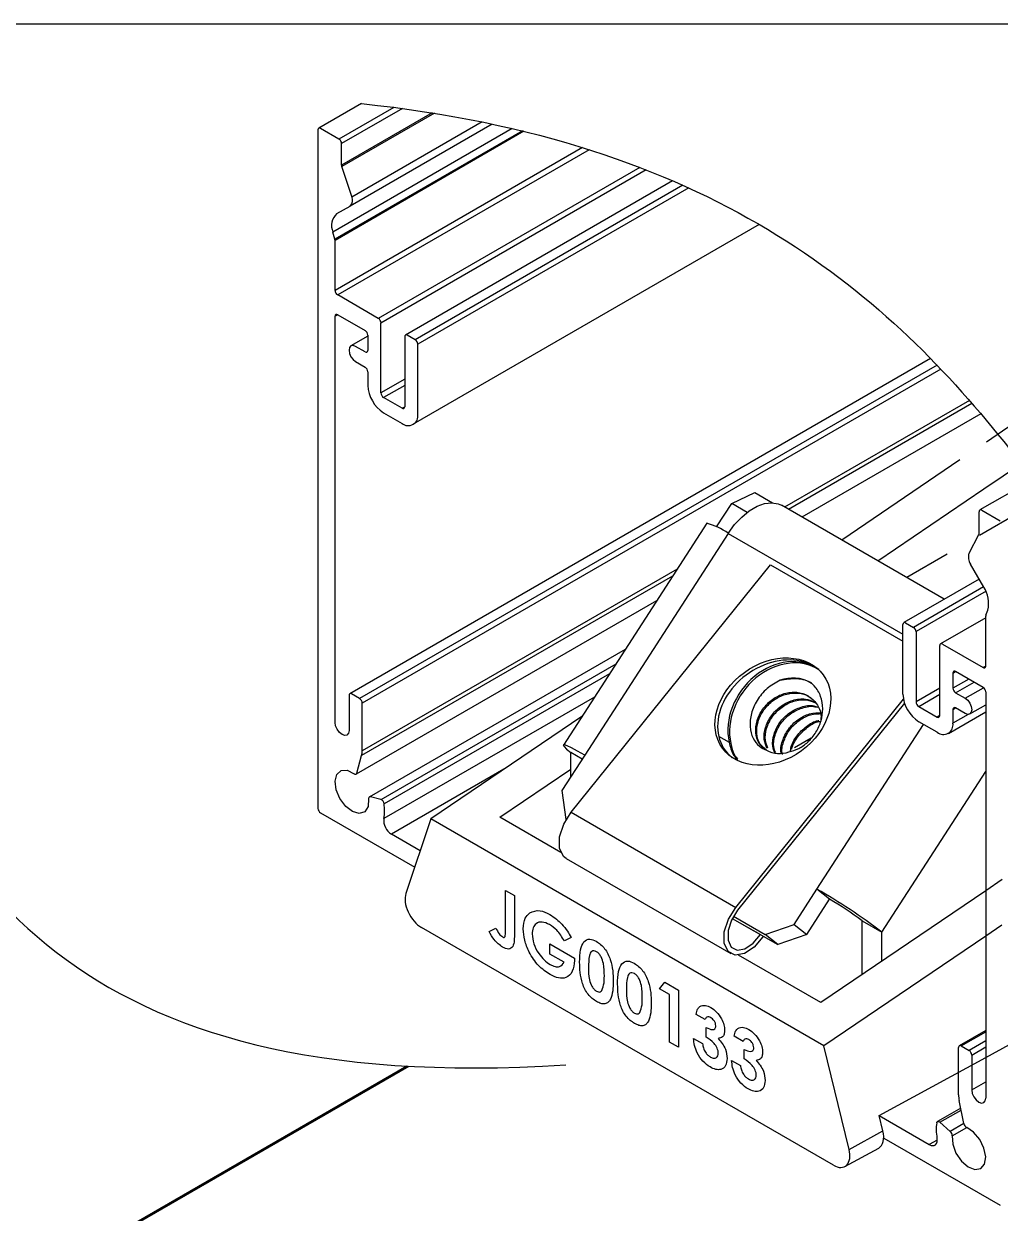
# Model space of a CAD drawing. Extents: x 0 to 10.8, y -9 to 0.
# Drawn here: x 6.424 to 9.045, y -3.192 to 0 of the extents above; entities that cross this region are included whole.
import ezdxf

# ---------------------------------------------------------------- set-up
doc = ezdxf.new("R2010")
doc.units = 0
doc.header["$LTSCALE"] = 0.5
doc.header["$MEASUREMENT"] = 0
doc.linetypes.add('HIDDEN', pattern=[0.375, 0.25, -0.125])
for name, color, linetype in [('Brackets', 181, 'CONTINUOUS'), ('Dimension', 10, 'CONTINUOUS'), ('Hardware', 242, 'CONTINUOUS'), ('Housing', 150, 'CONTINUOUS')]:
    doc.layers.add(name, color=color, linetype=linetype)
doc.layers.add('Jig', color=41, linetype='CONTINUOUS', lineweight=13)
doc.layers.add('Text-Unprinted', color=131, linetype='CONTINUOUS', plot=False)

msp = doc.modelspace()

# ---------------------------------------------------------------- linework, layer by layer
at = {"layer": 'Brackets', "linetype": 'HIDDEN', "lineweight": 25, "transparency": 16777216}
msp.add_line((8.7951, -1.485), (9.4775, -1.0911), dxfattribs=at)
at = {"layer": 'Brackets', "linetype": 'Continuous', "lineweight": 25, "transparency": 16777216}
for p, q in [((8.3247, -1.2879), (8.387, -1.2582)), ((8.387, -1.2582), (8.4342, -1.2854)), ((8.2842, -1.3505), (8.3247, -1.2879)), ((8.3658, -1.3116), (8.3247, -1.2879)), ((8.895, -1.5445), (8.4582, -1.2924)), ((8.2576, -1.3407), (7.8727, -1.936)), ((8.3153, -1.3677), (7.9303, -1.9629)), ((8.3153, -1.3677), (8.7842, -1.6383)), ((8.7951, -1.485), (8.7951, -1.4869)), ((8.5535, -2.3226), (8.8394, -1.8805)), ((7.9303, -1.9629), (7.8689, -2.0579)), ((7.9232, -1.9739), (7.8925, -1.9561)), ((7.8925, -2.0214), (7.8925, -1.9561)), ((8.7274, -2.4381), (9.0065, -2.0066)), ((7.8689, -2.0579), (7.8793, -2.1357)), ((7.8793, -2.1357), (7.8799, -2.1361)), ((7.8793, -2.1357), (7.8799, -2.1362)), ((8.4921, -2.4176), (8.5535, -2.3226)), ((8.5874, -2.3497), (8.5535, -2.3226)), ((8.526, -2.4447), (8.5874, -2.3497)), ((8.3262, -2.4013), (8.448, -2.4716)), ((8.3262, -2.4013), (8.4016, -2.4448)), ((8.3294, -2.3956), (8.414, -2.4444)), ((8.414, -2.4444), (8.4921, -2.4176)), ((8.4921, -2.4176), (8.526, -2.4447)), ((8.6746, -2.4076), (8.7274, -2.4381)), ((8.6746, -2.5523), (8.6746, -2.4076)), ((8.448, -2.4716), (8.414, -2.4444)), ((8.526, -2.4447), (8.448, -2.4716)), ((8.7274, -2.5164), (8.7274, -2.4381))]:
    msp.add_line(p, q, dxfattribs=at)
at = {"layer": 'Brackets', "linetype": 'Continuous', "lineweight": 25, "transparency": 16777216, "flags": 128}
for points in [[(8.3153, -1.3677), (8.3324, -1.3442), (8.3515, -1.3238), (8.3718, -1.3072), (8.3926, -1.2949), (8.413, -1.2876), (8.4322, -1.2854), (8.4496, -1.2884), (8.4582, -1.2924)], [(7.9303, -1.9629), (7.911, -1.952), (7.895, -1.9436), (7.883, -1.9381), (7.8754, -1.9356), (7.8726, -1.9362), (7.8746, -1.94), (7.8813, -1.9467), (7.8925, -1.9561)]]:
    msp.add_lwpolyline(points, dxfattribs=at)
at = {"layer": 'Brackets', "linetype": 'Continuous', "lineweight": 25, "transparency": 16777216}
for centre, radius, start, end in [((8.2144, -1.5084), 0.1732, 54.3728, 75.5478), ((7.7221, -3.7634), 1.6635, 52.8185, 60.013), ((8.1709, -3.0716), 0.8334, 52.8185, 60.013)]:
    msp.add_arc(centre, radius, start, end, dxfattribs=at)
at = {"layer": 'Dimension', "transparency": 16777216}
msp.add_open_spline([(3.9821, -0.5441), (5.3314, -0.4571), (5.9307, -1.6691), (6.5299, -2.8811), (7.8792, -2.7941)], degree=3, dxfattribs=at)
at = {"layer": 'Hardware', "transparency": 16777216}
for p, q in [((7.8934, -2.1164), (8.4289, -1.4525)), ((8.4289, -1.4525), (8.7842, -1.6575)), ((8.3353, -2.3716), (8.7858, -1.8131)), ((8.7885, -1.8238), (8.3406, -2.3792))]:
    msp.add_line(p, q, dxfattribs=at)
at = {"layer": 'Hardware', "linetype": 'Continuous', "lineweight": 25, "transparency": 16777216}
for p, q in [((8.2896, -1.9118), (8.3176, -1.9279)), ((8.4928, -1.9428), (8.5381, -1.9166)), ((7.8934, -2.1164), (8.3353, -2.3716)), ((7.88, -2.2407), (8.3219, -2.4958)), ((8.4091, -2.4491), (8.4084, -2.4502))]:
    msp.add_line(p, q, dxfattribs=at)
at = {"layer": 'Hardware', "linetype": 'Continuous', "lineweight": 25, "transparency": 16777216, "flags": 128}
for points in [[(7.88, -2.2407), (7.8727, -2.2349), (7.8624, -2.2128), (7.8627, -2.1821), (7.8737, -2.1481), (7.8934, -2.1164)], [(8.4084, -2.4502), (8.3851, -2.478), (8.3588, -2.4955), (8.3339, -2.4997), (8.3147, -2.49), (8.3043, -2.4679), (8.3047, -2.4373), (8.3156, -2.4032), (8.3353, -2.3716)], [(8.3406, -2.3792), (8.3242, -2.4056), (8.315, -2.434), (8.3148, -2.4595), (8.3234, -2.478), (8.3394, -2.4861), (8.3602, -2.4826), (8.3821, -2.468), (8.4016, -2.4448)]]:
    msp.add_lwpolyline(points, dxfattribs=at)
at = {"layer": 'Hardware', "linetype": 'Continuous', "lineweight": 25, "transparency": 16777216}
for centre, radius, start, end in [((8.4889, -1.855), 0.0991, 61.6507, 110.2503), ((8.4529, -1.8854), 0.0733, 241.6507, 290.2503)]:
    msp.add_arc(centre, radius, start, end, dxfattribs=at)
msp.add_ellipse((8.4352, -1.8461), major_axis=(0.1353, 0.0984), ratio=0.778509, dxfattribs=at)
for centre, major_axis, ratio, start_param, end_param in [((8.4422, -1.8517), (0.1353, 0.0984), 0.778509, 0.210523, 3.352116), ((8.4606, -1.8664), (0.0998, 0.1314), 0.814218, 0.03263, 2.534451), ((8.4651, -1.87), (0.0998, 0.1314), 0.814218, 0.054605, 2.533118)]:
    msp.add_ellipse(centre, major_axis=major_axis, ratio=ratio, start_param=start_param, end_param=end_param, dxfattribs=at)
for points, knots in [([(8.4546, -1.762), (8.4425, -1.7687), (8.4185, -1.7821), (8.3916, -1.8147), (8.376, -1.8508), (8.3718, -1.8867), (8.38, -1.9177), (8.3966, -1.9394), (8.4115, -1.9467), (8.4181, -1.95)], [0, 0, 0, 0, 0.164721, 0.327562, 0.475392, 0.622762, 0.76701, 0.896015, 1, 1, 1, 1]), ([(8.4546, -1.762), (8.4696, -1.7594), (8.4993, -1.7543), (8.5327, -1.7629), (8.5451, -1.7758), (8.5481, -1.7789)], [0, 0, 0, 0, 0.437744, 0.863872, 1, 1, 1, 1]), ([(8.4783, -1.9542), (8.4872, -1.9517), (8.505, -1.9466), (8.5306, -1.9279), (8.5522, -1.9023), (8.5661, -1.8707), (8.5706, -1.8369), (8.5649, -1.804), (8.5512, -1.7807), (8.5395, -1.7708), (8.5359, -1.7678)], [0, 0, 0, 0, 0.115119, 0.232058, 0.365374, 0.498579, 0.632057, 0.780954, 0.933044, 1, 1, 1, 1]), ([(8.4181, -1.95), (8.4108, -1.9443), (8.396, -1.9327), (8.3874, -1.9035), (8.3907, -1.8705), (8.4067, -1.8382), (8.433, -1.812), (8.4656, -1.7956), (8.5, -1.7921), (8.5311, -1.802), (8.5537, -1.8241), (8.5653, -1.8487), (8.5642, -1.8651), (8.5639, -1.8697)], [0, 0, 0, 0, 0.09539, 0.19331, 0.28732, 0.384382, 0.481444, 0.575454, 0.673374, 0.768764, 0.864155, 0.962075, 1, 1, 1, 1]), ([(8.4147, -1.9463), (8.4098, -1.9423), (8.3975, -1.9323), (8.3904, -1.9057), (8.3935, -1.8728), (8.4096, -1.8405), (8.4358, -1.8143), (8.4686, -1.7977), (8.5024, -1.7949), (8.5279, -1.8008), (8.5373, -1.8107), (8.5396, -1.813)], [0, 0, 0, 0, 0.08514, 0.212513, 0.3348, 0.461057, 0.587314, 0.709601, 0.836974, 0.961057, 1, 1, 1, 1]), ([(8.4198, -1.945), (8.4165, -1.9372), (8.4095, -1.9207), (8.4137, -1.8885), (8.4294, -1.8564), (8.4558, -1.8301), (8.4882, -1.814), (8.5211, -1.8097), (8.5391, -1.8172), (8.5471, -1.8205)], [0, 0, 0, 0, 0.130763, 0.277092, 0.428173, 0.579254, 0.725584, 0.878, 1, 1, 1, 1]), ([(8.4218, -1.9445), (8.4189, -1.9376), (8.4124, -1.9219), (8.4166, -1.8907), (8.4322, -1.8587), (8.4587, -1.8323), (8.491, -1.8162), (8.5237, -1.812), (8.5415, -1.8193), (8.5492, -1.8225)], [0, 0, 0, 0, 0.117939, 0.266995, 0.420891, 0.574787, 0.723843, 0.879099, 1, 1, 1, 1]), ([(8.4404, -1.9565), (8.4381, -1.9508), (8.4322, -1.9363), (8.4365, -1.9066), (8.4521, -1.8746), (8.4786, -1.8481), (8.5108, -1.8324), (8.5386, -1.8277), (8.5522, -1.8328), (8.5556, -1.8341)], [0, 0, 0, 0, 0.10601, 0.26973, 0.438766, 0.607801, 0.771521, 0.942051, 1, 1, 1, 1]), ([(8.4428, -1.9572), (8.4407, -1.952), (8.4351, -1.938), (8.4394, -1.9088), (8.4549, -1.8769), (8.4814, -1.8503), (8.5136, -1.835), (8.5389, -1.8298), (8.5502, -1.8337), (8.5513, -1.8341)], [0, 0, 0, 0, 0.101455, 0.273628, 0.451391, 0.629155, 0.801327, 0.980662, 1, 1, 1, 1]), ([(8.4576, -1.9571), (8.4576, -1.9571), (8.4546, -1.9479), (8.4599, -1.9245), (8.4747, -1.8928), (8.5012, -1.8666), (8.5338, -1.8495), (8.5562, -1.8491), (8.5675, -1.8489)], [0, 0, 0, 0, 0.001301, 0.197303, 0.39967, 0.602038, 0.79804, 1, 1, 1, 1]), ([(8.461, -1.9612), (8.4608, -1.9605), (8.4576, -1.9508), (8.4626, -1.9268), (8.4775, -1.895), (8.5041, -1.8689), (8.5356, -1.8522), (8.5569, -1.8517), (8.5671, -1.8515)], [0, 0, 0, 0, 0.013922, 0.21122, 0.414926, 0.618631, 0.815929, 1, 1, 1, 1]), ([(8.4827, -1.9527), (8.4829, -1.9496), (8.4838, -1.9358), (8.4982, -1.9105), (8.5238, -1.8856), (8.546, -1.8714), (8.5575, -1.8704), (8.5581, -1.8703)], [0, 0, 0, 0, 0.084879, 0.388148, 0.691417, 0.985149, 1, 1, 1, 1]), ([(8.4864, -1.9465), (8.4864, -1.9463), (8.4876, -1.9352), (8.5014, -1.9128), (8.5265, -1.8877), (8.5498, -1.8734), (8.5622, -1.8724), (8.5637, -1.8723)], [0, 0, 0, 0, 0.006426, 0.326785, 0.647144, 0.957428, 1, 1, 1, 1]), ([(8.3176, -1.9279), (8.3205, -1.9405), (8.3249, -1.9591), (8.3358, -1.9713), (8.3393, -1.9752)], [0, 0, 0, 0, 0.677856, 1, 1, 1, 1]), ([(8.3221, -1.9314), (8.3246, -1.9425), (8.3284, -1.959), (8.3377, -1.9704), (8.3407, -1.9742)], [0, 0, 0, 0, 0.668939, 1, 1, 1, 1])]:
    msp.add_open_spline(points, degree=3, knots=knots, dxfattribs=at)
at = {"layer": 'Housing', "transparency": 16777216}
for p, q in [((7.3308, -0.2142), (7.2161, -0.2804)), ((7.4179, -0.2243), (7.2705, -0.3094)), ((7.4409, -0.2273), (7.2776, -0.3216)), ((7.5208, -0.2391), (7.2776, -0.3796)), ((7.5266, -0.2401), (7.2782, -0.3834)), ((7.7357, -0.2812), (7.2544, -0.5591)), ((7.6816, -0.2691), (7.3004, -0.4892)), ((7.6546, -0.2634), (7.3052, -0.4651)), ((7.7629, -0.2877), (7.2595, -0.5782)), ((7.7669, -0.2886), (7.2599, -0.5813)), ((7.9241, -0.3322), (7.2599, -0.7156)), ((7.9424, -0.338), (7.267, -0.7279)), ((8.0782, -0.3856), (7.3761, -0.7909)), ((8.0951, -0.3922), (7.3832, -0.8031)), ((8.166, -0.4214), (7.449, -0.8354)), ((8.1933, -0.4334), (7.4751, -0.848)), ((8.2091, -0.4406), (7.4822, -0.8603)), ((8.3986, -0.5386), (7.4694, -1.075)), ((8.8585, -0.8985), (7.2996, -1.7984)), ((8.8758, -0.9163), (7.3258, -1.8111)), ((8.8858, -0.9268), (7.3328, -1.8233)), ((7.4468, -0.9542), (7.3832, -0.9909)), ((7.4468, -0.9705), (7.3903, -1.0032)), ((8.9626, -1.011), (8.4667, -1.2973)), ((8.9696, -1.019), (8.4771, -1.3033)), ((8.9933, -1.0467), (8.513, -1.324)), ((9.1336, -1.2226), (8.9909, -1.305)), ((8.1783, -1.4634), (7.3328, -1.9515)), ((8.166, -1.4824), (7.3313, -1.9643)), ((8.9889, -1.4904), (8.7863, -1.6074)), ((9.0009, -1.5112), (8.8124, -1.62)), ((9.0073, -1.5227), (8.8194, -1.6311)), ((8.1232, -1.5485), (7.3162, -2.0144)), ((9.0065, -1.5946), (8.8853, -1.6645)), ((8.0387, -1.6792), (7.3512, -2.0761)), ((8.0134, -1.7184), (7.3827, -2.0825)), ((7.9962, -1.7449), (7.3915, -2.094)), ((7.9561, -1.807), (7.3907, -2.1334)), ((9.0065, -1.7933), (9.0065, -2.8834)), ((7.7134, -2.0009), (7.4114, -2.1753)), ((5.606, -3.8669), (7.4577, -2.7979)), ((7.4524, -2.7976), (5.608, -3.8623))]:
    msp.add_line(p, q, dxfattribs=at)
at = {"layer": 'Housing', "linetype": 'Continuous', "lineweight": 25, "transparency": 16777216}
for p, q in [((7.2139, -0.2849), (7.2139, -2.1058)), ((7.2705, -0.3094), (7.221, -0.2808)), ((7.2776, -0.3796), (7.2776, -0.3216)), ((7.3046, -0.4639), (7.2782, -0.3834)), ((7.2651, -0.5096), (7.3004, -0.4892)), ((7.2595, -0.5782), (7.2544, -0.5591)), ((7.2599, -0.7156), (7.2599, -0.5813)), ((7.3761, -0.7909), (7.267, -0.7279)), ((7.267, -0.7809), (7.2599, -0.785)), ((7.2599, -1.8751), (7.2599, -0.785)), ((7.267, -0.7809), (7.3408, -0.8235)), ((7.3832, -0.9909), (7.3832, -0.8031)), ((7.3479, -0.8386), (7.3026, -0.8647)), ((7.3479, -0.8358), (7.3479, -0.8766)), ((7.4468, -0.8399), (7.4468, -1.0277)), ((7.4751, -0.848), (7.4539, -0.8358)), ((7.4822, -1.0481), (7.4822, -0.8603)), ((7.3408, -0.8807), (7.3151, -0.8659)), ((7.3151, -0.9067), (7.3408, -0.9215)), ((7.3479, -0.9338), (7.3479, -0.9705)), ((7.4398, -1.0317), (7.3903, -1.0032)), ((7.3903, -1.044), (7.4398, -1.0726)), ((7.4398, -1.0317), (7.4468, -1.0277)), ((8.9959, -1.3054), (9.0453, -1.334)), ((8.9888, -1.3674), (8.9888, -1.3095)), ((8.9618, -1.4206), (8.9881, -1.3705)), ((9.0013, -1.5119), (8.966, -1.4507)), ((9.0065, -1.7239), (9.0065, -1.5896)), ((9.0069, -1.587), (9.012, -1.5737)), ((8.7842, -1.7997), (8.7842, -1.6119)), ((8.7912, -1.6078), (8.8124, -1.62)), ((8.8195, -1.6323), (8.8195, -1.8201)), ((8.8832, -1.8568), (8.8832, -1.669)), ((8.8902, -1.6649), (8.9994, -1.728)), ((9.0065, -1.7239), (8.9994, -1.728)), ((8.9185, -1.7425), (8.9256, -1.7384)), ((8.9185, -1.7425), (8.9185, -1.7833)), ((8.9994, -1.781), (8.9256, -1.7384)), ((8.8832, -1.7833), (8.8195, -1.8201)), ((8.9609, -1.7588), (8.9185, -1.7833)), ((8.9256, -1.7956), (8.9751, -1.767)), ((8.9512, -1.8104), (9.0006, -1.7819)), ((7.2975, -1.8029), (7.2975, -1.8968)), ((7.3258, -1.8111), (7.3045, -1.7988)), ((8.8266, -1.8323), (8.8832, -1.7997)), ((8.9256, -1.7956), (8.9512, -1.8104)), ((7.3328, -1.951), (7.3328, -1.8233)), ((8.8266, -1.8323), (8.8761, -1.8609)), ((8.9061, -1.9047), (9.0065, -1.8468)), ((8.9185, -1.8405), (8.9256, -1.8364)), ((8.9185, -1.8405), (8.9185, -1.8772)), ((8.9512, -1.8512), (8.9256, -1.8364)), ((8.9637, -1.8524), (9.0065, -1.8278)), ((8.8761, -1.9017), (8.8266, -1.8732)), ((8.8832, -1.8568), (8.8761, -1.8609)), ((8.9594, -1.8536), (8.9185, -1.8772)), ((7.3186, -2.0112), (7.3313, -1.9638)), ((7.3827, -2.082), (7.3552, -2.0747)), ((7.221, -2.118), (7.4737, -2.2639)), ((7.4886, -2.2194), (7.4114, -2.1748)), ((9.0065, -2.7019), (8.9356, -2.7428)), ((8.9406, -2.7433), (9.0065, -2.7053)), ((8.9406, -2.7433), (8.9618, -2.7556)), ((9.0065, -2.7298), (8.9618, -2.7556)), ((8.9335, -2.8751), (8.9335, -2.7474)), ((8.9689, -2.7678), (9.0065, -2.7461)), ((8.9689, -2.7678), (8.9689, -2.8617)), ((8.9689, -2.8617), (9.0065, -2.84)), ((8.9478, -2.9517), (8.9351, -2.8897)), ((8.7206, -2.9306), (8.855, -3.0082)), ((8.9394, -2.9106), (8.8768, -2.9467)), ((8.8836, -2.9485), (8.9404, -2.9157)), ((8.8836, -2.9485), (8.9111, -2.9729)), ((8.9478, -2.9517), (8.9111, -2.9729)), ((8.9163, -2.9848), (8.9555, -2.9621)), ((8.7326, -2.9907), (9.0453, -3.1712)), ((8.8762, -2.996), (8.855, -3.0082))]:
    msp.add_line(p, q, dxfattribs=at)
at = {"layer": 'Housing', "linetype": 'Continuous', "lineweight": 25, "transparency": 16777216, "flags": 128}
for points in [[(7.3151, -0.8659), (7.3084, -0.8635), (7.3026, -0.8647), (7.2988, -0.8691), (7.2975, -0.8761), (7.2988, -0.8847), (7.3026, -0.8935), (7.3084, -0.9013), (7.3151, -0.9067)], [(8.9512, -1.8104), (8.958, -1.8158), (8.9637, -1.8236), (8.9675, -1.8324), (8.9689, -1.841), (8.9675, -1.848), (8.9637, -1.8524), (8.958, -1.8536), (8.9512, -1.8512)], [(7.2975, -1.8968), (7.296, -1.9043), (7.292, -1.909), (7.2859, -1.9102), (7.2787, -1.9077), (7.2715, -1.9019), (7.2654, -1.8936), (7.2613, -1.8842), (7.2599, -1.8751)], [(7.3501, -2.0806), (7.3486, -2.1011), (7.3397, -2.1149), (7.3251, -2.1197), (7.3071, -2.1146), (7.2887, -2.1005), (7.2732, -2.0797), (7.263, -2.0559), (7.2599, -2.033), (7.2645, -2.0148), (7.276, -2.0045), (7.2923, -2.0037), (7.3109, -2.0127)], [(7.3109, -2.0127), (7.3121, -2.0135), (7.3134, -2.014), (7.3146, -2.0142), (7.3157, -2.0142), (7.3167, -2.0138), (7.3175, -2.0132), (7.3181, -2.0123), (7.3186, -2.0112)], [(7.3552, -2.0747), (7.354, -2.0745), (7.353, -2.0746), (7.352, -2.075), (7.3512, -2.0757), (7.3506, -2.0766), (7.3502, -2.0778), (7.35, -2.0791), (7.3501, -2.0806)], [(8.9689, -2.8617), (8.9703, -2.8708), (8.9744, -2.8802), (8.9805, -2.8884), (8.9877, -2.8942), (8.9949, -2.8967), (9.001, -2.8955), (9.005, -2.8909), (9.0065, -2.8834)], [(8.8748, -2.9499), (8.8752, -2.9485), (8.8759, -2.9474), (8.8769, -2.9466), (8.878, -2.9462), (8.8793, -2.9462), (8.8807, -2.9466), (8.8822, -2.9474), (8.8836, -2.9485)], [(8.9163, -2.9848), (8.9178, -3.007), (8.9266, -3.031), (8.9413, -3.0527), (8.9593, -3.0684), (8.9776, -3.0755), (8.9932, -3.0727), (9.0034, -3.0606), (9.0064, -3.0412), (9.0018, -3.0177), (8.9904, -2.9942), (8.974, -2.9746), (8.9555, -2.9621)], [(8.855, -3.0082), (8.8597, -3.0103), (8.8642, -3.0111), (8.8682, -3.0105), (8.8716, -3.0086), (8.8741, -3.0054), (8.8757, -3.0011), (8.8762, -2.996), (8.8757, -2.9903)]]:
    msp.add_lwpolyline(points, dxfattribs=at)
at = {"layer": 'Housing', "linetype": 'Continuous', "lineweight": 25, "transparency": 16777216}
for centre, radius, start, end in [((7.2183, -0.2842), 0.00437, 50.7967, 189.214), ((7.2622, -0.3223), 0.0154, 2.6055, 57.3945), ((7.29, -0.3794), 0.0125, 180.8303, 198.7806), ((7.2859, -0.4738), 0.0211, 313.2543, 27.733), ((7.2936, -0.5416), 0.043, 131.7023, 203.9301), ((7.248, -0.5814), 0.0119, 0.5722, 15.4036), ((7.2753, -0.7149), 0.0154, 182.6055, 237.3945), ((7.2642, -0.7843), 0.00437, 50.7967, 189.214), ((7.3679, -0.8038), 0.0154, 2.6055, 57.3945), ((7.3325, -0.8365), 0.0154, 2.6055, 57.3945), ((7.4512, -0.8392), 0.00437, 50.7967, 189.214), ((7.4668, -0.861), 0.0154, 2.6055, 57.3945), ((7.3435, -0.8773), 0.00437, 230.7967, 9.214), ((7.3325, -0.9345), 0.0154, 2.6055, 57.3945), ((7.44, -0.9663), 0.0922, 182.6055, 237.3945), ((7.3986, -0.9902), 0.0154, 182.6055, 237.3945), ((7.4425, -1.0284), 0.00437, 230.7967, 9.214), ((7.4563, -1.0523), 0.0262, 230.7967, 9.214), ((8.9931, -1.3088), 0.00437, 50.7967, 189.214), ((8.9822, -1.3676), 0.0066, 334.0641, 1.5682), ((8.9937, -1.4314), 0.0338, 161.2244, 214.7514), ((8.9369, -1.5549), 0.0774, 345.8864, 33.7246), ((9.0136, -1.5894), 0.00711, 160.0302, 180.9571), ((8.7885, -1.6112), 0.00437, 50.7967, 189.214), ((8.8042, -1.633), 0.0154, 2.6055, 57.3945), ((8.8875, -1.6683), 0.00437, 50.7967, 189.214), ((9.0021, -1.7246), 0.00437, 230.7967, 9.214), ((8.9228, -1.7418), 0.00437, 50.7967, 189.214), ((8.9339, -1.7826), 0.0154, 182.6055, 237.3945), ((8.9911, -1.794), 0.0154, 2.6055, 57.3945), ((7.3018, -1.8022), 0.00437, 50.7967, 189.214), ((7.3175, -1.824), 0.0154, 2.6055, 57.3945), ((8.8763, -1.7955), 0.0922, 182.6055, 237.3945), ((8.8349, -1.8194), 0.0154, 182.6055, 237.3945), ((8.9228, -1.8398), 0.00437, 50.7967, 189.214), ((8.8788, -1.8575), 0.00437, 230.7967, 9.214), ((8.8926, -1.8814), 0.0262, 230.7967, 9.214), ((7.2831, -1.9515), 0.0497, 345.5736, 0.5105), ((7.2293, -2.1051), 0.0154, 182.6055, 237.3945), ((7.3771, -2.0954), 0.0145, 7.2116, 67.3579), ((7.2807, -2.1109), 0.1122, 348.6625, 8.894), ((7.4344, -2.1374), 0.044, 174.2332, 238.3821), ((8.9378, -2.7467), 0.00437, 50.7967, 189.214), ((8.9535, -2.7685), 0.0154, 2.6055, 57.3945), ((9.0069, -2.8746), 0.0734, 180.346, 191.8652), ((8.9941, -2.9676), 0.1206, 171.5552, 190.8296), ((8.9626, -2.9488), 0.0151, 191.0189, 241.9267), ((8.9012, -2.9843), 0.0151, 358.0745, 48.9801)]:
    msp.add_arc(centre, radius, start, end, dxfattribs=at)
at = {"layer": 'Housing', "transparency": 16777216}
msp.add_open_spline([(7.3308, -0.2142), (8.2635, -0.3116), (8.7838, -0.761), (9.1286, -1.2164), (9.1746, -1.2758)], degree=3, knots=[0.2833625, 0.2833625, 0.2833625, 0.2833625, 1, 1.0834941, 1.0834941, 1.0834941, 1.0834941], dxfattribs=at)
at = {"layer": 'Jig', "linetype": 'HIDDEN', "lineweight": 25, "transparency": 16777216}
for p, q in [((9.4841, -0.7998), (8.9374, -1.1707)), ((9.0018, -1.2483), (9.4923, -0.9155)), ((10.5391, -1.4088), (9.0065, -2.4484)), ((10.3541, -1.413), (9.0065, -2.3271)), ((9.0065, -2.7747), (10.6524, -1.8771))]:
    msp.add_line(p, q, dxfattribs=at)
at = {"layer": 'Jig', "linetype": 'Continuous', "lineweight": 25, "transparency": 16777216}
for p, q in [((8.9374, -1.1707), (8.6201, -1.3859)), ((8.7167, -1.4416), (9.0018, -1.2483)), ((7.9223, -1.8592), (7.5173, -2.1339)), ((7.7023, -2.1297), (7.8925, -2.0007)), ((7.5173, -2.1339), (7.45, -2.3344)), ((8.5723, -2.7429), (7.5173, -2.1339)), ((7.8658, -2.2241), (7.7023, -2.1297)), ((7.7176, -2.3261), (7.7414, -2.3398)), ((7.7176, -2.4341), (7.7176, -2.3261)), ((9.0065, -2.3271), (8.5641, -2.6272)), ((7.7414, -2.3398), (7.7414, -2.4414)), ((8.5976, -3.0637), (7.492, -2.4255)), ((7.6734, -2.4359), (7.6914, -2.4271)), ((7.8935, -2.452), (7.8755, -2.4615)), ((9.0065, -2.4484), (8.5723, -2.7429)), ((7.8366, -2.4693), (7.9027, -2.5075)), ((7.8366, -2.4968), (7.8366, -2.4693)), ((7.8746, -2.5188), (7.8366, -2.4968)), ((7.9027, -2.5075), (7.9029, -2.5142)), ((8.5641, -2.6272), (8.3433, -2.4998)), ((8.1306, -2.59), (8.1448, -2.5727)), ((8.1448, -2.5727), (8.1816, -2.594)), ((8.1578, -2.6057), (8.1306, -2.59)), ((8.1578, -2.7333), (8.1578, -2.6057)), ((8.1816, -2.594), (8.1816, -2.7471)), ((8.253, -2.6725), (8.2292, -2.6587)), ((8.2564, -2.7196), (8.2564, -2.6941)), ((8.1816, -2.7471), (8.1578, -2.7333)), ((8.2224, -2.7235), (8.2462, -2.7372)), ((8.355, -2.7313), (8.3312, -2.7176)), ((8.6396, -3.0212), (8.5723, -2.7429)), ((8.3584, -2.7784), (8.3584, -2.7529)), ((8.7206, -2.9306), (9.0065, -2.7747)), ((8.3244, -2.7824), (8.3482, -2.7961)), ((8.7305, -2.9716), (8.7206, -2.9306)), ((8.6396, -3.0212), (8.7305, -2.9716)), ((8.6284, -3.0671), (8.7193, -3.0175))]:
    msp.add_line(p, q, dxfattribs=at)
for centre, start_param, end_param in [((7.492, -2.3745), 0.471035, 2.355872), ((8.6885, -2.9631), 3.127377, 4.240709), ((8.5976, -3.0127), 2.355872, 4.240709)]:
    msp.add_ellipse(centre, major_axis=(-0.0313, 0.0541), ratio=0.577381, start_param=start_param, end_param=end_param, dxfattribs=at)
for points, knots in [([(7.7652, -2.4293), (7.7661, -2.4189), (7.7677, -2.4003), (7.778, -2.3907), (7.7826, -2.3864)], [0, 0, 0, 0, 0.559322, 1, 1, 1, 1]), ([(7.7826, -2.3864), (7.7913, -2.3827), (7.8068, -2.3761), (7.8273, -2.3862), (7.8363, -2.3907)], [0, 0, 0, 0, 0.558593, 1, 1, 1, 1]), ([(7.8363, -2.3907), (7.8425, -2.3946), (7.8536, -2.4016), (7.864, -2.412), (7.8686, -2.4166)], [0, 0, 0, 0, 0.559875, 1, 1, 1, 1]), ([(7.8356, -2.4178), (7.8288, -2.4147), (7.8152, -2.4084), (7.7999, -2.4135), (7.7904, -2.4254), (7.7895, -2.4372), (7.789, -2.443)], [0, 0, 0, 0, 0.279813, 0.559428, 0.779645, 1, 1, 1, 1]), ([(7.8755, -2.4615), (7.869, -2.4512), (7.8575, -2.4328), (7.8423, -2.4224), (7.8356, -2.4178)], [0, 0, 0, 0, 0.559571, 1, 1, 1, 1]), ([(7.8686, -2.4166), (7.8738, -2.4227), (7.883, -2.4336), (7.8903, -2.4464), (7.8935, -2.452)], [0, 0, 0, 0, 0.559434, 1, 1, 1, 1]), ([(7.7096, -2.4785), (7.7016, -2.4725), (7.6873, -2.4617), (7.6777, -2.4438), (7.6734, -2.4359)], [0, 0, 0, 0, 0.558036, 1, 1, 1, 1]), ([(7.6914, -2.4271), (7.6942, -2.4323), (7.6981, -2.4396), (7.7047, -2.4476), (7.708, -2.4499), (7.7096, -2.451)], [0, 0, 0, 0, 0.5600606, 0.7802184, 1, 1, 1, 1]), ([(7.7096, -2.451), (7.7106, -2.4515), (7.7125, -2.4524), (7.7149, -2.4517), (7.7163, -2.4496), (7.7175, -2.4439), (7.7176, -2.4384), (7.7176, -2.4341)], [0, 0, 0, 0, 0.1247172, 0.2494721, 0.3742389, 0.4994622, 1, 1, 1, 1]), ([(7.7414, -2.4414), (7.7413, -2.4477), (7.7412, -2.4603), (7.7388, -2.475), (7.7323, -2.4817), (7.7235, -2.4847), (7.7152, -2.481), (7.7096, -2.4785)], [0, 0, 0, 0, 0.251112, 0.500815, 0.626041, 0.751324, 1, 1, 1, 1]), ([(7.8369, -2.552), (7.8264, -2.5447), (7.8053, -2.5302), (7.7813, -2.4947), (7.7676, -2.4593), (7.766, -2.4393), (7.7652, -2.4293)], [0, 0, 0, 0, 0.2799304, 0.5591487, 0.7795709, 1, 1, 1, 1]), ([(7.789, -2.443), (7.7898, -2.4516), (7.7915, -2.4689), (7.8049, -2.4942), (7.8209, -2.5137), (7.8319, -2.5211), (7.8374, -2.5248)], [0, 0, 0, 0, 0.279421, 0.559118, 0.779444, 1, 1, 1, 1]), ([(7.9273, -2.4641), (7.9324, -2.4603), (7.9415, -2.4535), (7.9551, -2.4599), (7.9611, -2.4627)], [0, 0, 0, 0, 0.558689, 1, 1, 1, 1]), ([(7.9165, -2.5189), (7.9165, -2.507), (7.9167, -2.4858), (7.9241, -2.4707), (7.9273, -2.4641)], [0, 0, 0, 0, 0.561096, 1, 1, 1, 1]), ([(7.9617, -2.4905), (7.9593, -2.4895), (7.9544, -2.4873), (7.9464, -2.4897), (7.9405, -2.5053), (7.9404, -2.5219), (7.9403, -2.533)], [0, 0, 0, 0, 0.124897, 0.249662, 0.498629, 1, 1, 1, 1]), ([(7.9611, -2.4627), (7.965, -2.4653), (7.9729, -2.4704), (7.9839, -2.4822), (7.9929, -2.4965), (8.0012, -2.5169), (8.006, -2.542), (8.0064, -2.5603), (8.0065, -2.5695)], [0, 0, 0, 0, 0.125048, 0.249911, 0.374751, 0.499824, 0.749491, 1, 1, 1, 1]), ([(7.9029, -2.5142), (7.9016, -2.5246), (7.8989, -2.5454), (7.8819, -2.5613), (7.8599, -2.5633), (7.8446, -2.5558), (7.8369, -2.552)], [0, 0, 0, 0, 0.27957, 0.559349, 0.779431, 1, 1, 1, 1]), ([(7.8374, -2.5248), (7.8418, -2.527), (7.8506, -2.5315), (7.8653, -2.5319), (7.8711, -2.5238), (7.8746, -2.5188)], [0, 0, 0, 0, 0.281113, 0.561396, 1, 1, 1, 1]), ([(7.9618, -2.6241), (7.9579, -2.6216), (7.9501, -2.6166), (7.9391, -2.6052), (7.9302, -2.5911), (7.9219, -2.571), (7.917, -2.5461), (7.9166, -2.528), (7.9165, -2.5189)], [0, 0, 0, 0, 0.1250908, 0.2499717, 0.3748482, 0.499916, 0.7494714, 1, 1, 1, 1]), ([(7.9828, -2.5558), (7.9827, -2.5449), (7.9826, -2.5286), (7.976, -2.5071), (7.9687, -2.4956), (7.964, -2.4922), (7.9617, -2.4905)], [0, 0, 0, 0, 0.501448, 0.750378, 0.875297, 1, 1, 1, 1]), ([(8.0293, -2.5229), (8.0344, -2.5192), (8.0435, -2.5124), (8.0571, -2.5188), (8.0631, -2.5216)], [0, 0, 0, 0, 0.558689, 1, 1, 1, 1]), ([(8.0631, -2.5216), (8.067, -2.5242), (8.0749, -2.5293), (8.0859, -2.5411), (8.0949, -2.5554), (8.1031, -2.5757), (8.108, -2.6009), (8.1084, -2.6192), (8.1085, -2.6284)], [0, 0, 0, 0, 0.125048, 0.249911, 0.374751, 0.499824, 0.749491, 1, 1, 1, 1]), ([(7.9403, -2.533), (7.9403, -2.5436), (7.9404, -2.5595), (7.9473, -2.5808), (7.9548, -2.5917), (7.9594, -2.5949), (7.9617, -2.5965)], [0, 0, 0, 0, 0.501409, 0.750151, 0.875083, 1, 1, 1, 1]), ([(8.0184, -2.5778), (8.0185, -2.5659), (8.0187, -2.5447), (8.0261, -2.5296), (8.0293, -2.5229)], [0, 0, 0, 0, 0.561096, 1, 1, 1, 1]), ([(8.0637, -2.5494), (8.0613, -2.5483), (8.0564, -2.5462), (8.0484, -2.5485), (8.0425, -2.5642), (8.0423, -2.5808), (8.0422, -2.5919)], [0, 0, 0, 0, 0.124897, 0.249662, 0.498629, 1, 1, 1, 1]), ([(8.0847, -2.6146), (8.0847, -2.6038), (8.0846, -2.5875), (8.078, -2.566), (8.0707, -2.5545), (8.066, -2.5511), (8.0637, -2.5494)], [0, 0, 0, 0, 0.501448, 0.750378, 0.875297, 1, 1, 1, 1]), ([(8.0065, -2.5695), (8.0064, -2.5784), (8.006, -2.5963), (8.0012, -2.6157), (7.9933, -2.6268), (7.9846, -2.6312), (7.9735, -2.6301), (7.9657, -2.6261), (7.9618, -2.6241)], [0, 0, 0, 0, 0.250517, 0.500211, 0.62531, 0.750131, 0.874926, 1, 1, 1, 1]), ([(7.9762, -2.5944), (7.9785, -2.5881), (7.9827, -2.5767), (7.9827, -2.5622), (7.9828, -2.5558)], [0, 0, 0, 0, 0.558417, 1, 1, 1, 1]), ([(8.0638, -2.683), (8.0599, -2.6805), (8.0521, -2.6755), (8.0411, -2.664), (8.0322, -2.6499), (8.0239, -2.6299), (8.019, -2.605), (8.0186, -2.5869), (8.0184, -2.5778)], [0, 0, 0, 0, 0.125091, 0.249972, 0.374848, 0.499916, 0.749471, 1, 1, 1, 1]), ([(7.9617, -2.5965), (7.9634, -2.5974), (7.9667, -2.599), (7.9722, -2.5987), (7.9747, -2.596), (7.9762, -2.5944)], [0, 0, 0, 0, 0.280266, 0.560445, 1, 1, 1, 1]), ([(8.0422, -2.5919), (8.0423, -2.6025), (8.0424, -2.6184), (8.0493, -2.6396), (8.0568, -2.6506), (8.0614, -2.6538), (8.0637, -2.6554)], [0, 0, 0, 0, 0.501409, 0.750151, 0.875083, 1, 1, 1, 1]), ([(8.0782, -2.6533), (8.0805, -2.6469), (8.0847, -2.6356), (8.0847, -2.6211), (8.0847, -2.6146)], [0, 0, 0, 0, 0.558417, 1, 1, 1, 1]), ([(8.1085, -2.6284), (8.1084, -2.6373), (8.108, -2.6551), (8.1032, -2.6746), (8.0952, -2.6857), (8.0866, -2.6901), (8.0755, -2.689), (8.0677, -2.685), (8.0638, -2.683)], [0, 0, 0, 0, 0.250517, 0.500211, 0.62531, 0.750131, 0.874926, 1, 1, 1, 1]), ([(8.2292, -2.6587), (8.2301, -2.6537), (8.2317, -2.6446), (8.237, -2.6397), (8.2394, -2.6376)], [0, 0, 0, 0, 0.5601237, 1, 1, 1, 1]), ([(8.2394, -2.6376), (8.2442, -2.6358), (8.2527, -2.6324), (8.2638, -2.6379), (8.2687, -2.6403)], [0, 0, 0, 0, 0.558864, 1, 1, 1, 1]), ([(8.2687, -2.6403), (8.274, -2.644), (8.2846, -2.6513), (8.2967, -2.6689), (8.3045, -2.6867), (8.3053, -2.6968), (8.3057, -2.7018)], [0, 0, 0, 0, 0.279898, 0.559568, 0.779842, 1, 1, 1, 1]), ([(8.0637, -2.6554), (8.0654, -2.6562), (8.0687, -2.6579), (8.0742, -2.6576), (8.0767, -2.6549), (8.0782, -2.6533)], [0, 0, 0, 0, 0.280266, 0.560445, 1, 1, 1, 1]), ([(8.2685, -2.6677), (8.2666, -2.6668), (8.2627, -2.665), (8.2566, -2.666), (8.2544, -2.67), (8.253, -2.6725)], [0, 0, 0, 0, 0.280786, 0.561822, 1, 1, 1, 1]), ([(8.2819, -2.6898), (8.2817, -2.6875), (8.2813, -2.6828), (8.2775, -2.6758), (8.2731, -2.6706), (8.27, -2.6687), (8.2685, -2.6677)], [0, 0, 0, 0, 0.279483, 0.558999, 0.779295, 1, 1, 1, 1]), ([(8.2564, -2.6941), (8.2621, -2.6968), (8.2706, -2.701), (8.2786, -2.6984), (8.2815, -2.6944), (8.2818, -2.6913), (8.2819, -2.6898)], [0, 0, 0, 0, 0.500023, 0.749447, 0.874817, 1, 1, 1, 1]), ([(8.3057, -2.7018), (8.3054, -2.7054), (8.3048, -2.7125), (8.2993, -2.7215), (8.2923, -2.7228), (8.288, -2.7236)], [0, 0, 0, 0, 0.280577, 0.561016, 1, 1, 1, 1]), ([(8.3312, -2.7176), (8.3321, -2.7125), (8.3337, -2.7035), (8.339, -2.6986), (8.3414, -2.6965)], [0, 0, 0, 0, 0.560124, 1, 1, 1, 1]), ([(8.3414, -2.6965), (8.3462, -2.6946), (8.3547, -2.6913), (8.3658, -2.6968), (8.3707, -2.6992)], [0, 0, 0, 0, 0.558864, 1, 1, 1, 1]), ([(8.3707, -2.6992), (8.376, -2.7028), (8.3866, -2.7102), (8.3987, -2.7278), (8.4065, -2.7455), (8.4073, -2.7556), (8.4077, -2.7607)], [0, 0, 0, 0, 0.279898, 0.559568, 0.779842, 1, 1, 1, 1]), ([(8.2665, -2.8), (8.26, -2.7955), (8.2469, -2.7865), (8.2321, -2.7641), (8.2242, -2.7422), (8.223, -2.7297), (8.2224, -2.7235)], [0, 0, 0, 0, 0.279836, 0.558867, 0.779159, 1, 1, 1, 1]), ([(8.2462, -2.7372), (8.2469, -2.7411), (8.2481, -2.7488), (8.2534, -2.76), (8.2606, -2.7685), (8.2654, -2.7717), (8.2678, -2.7733)], [0, 0, 0, 0, 0.280478, 0.559285, 0.77945, 1, 1, 1, 1]), ([(8.2887, -2.763), (8.2886, -2.7608), (8.2882, -2.7565), (8.2848, -2.747), (8.2747, -2.7317), (8.2637, -2.7244), (8.2564, -2.7196)], [0, 0, 0, 0, 0.125515, 0.250976, 0.500907, 1, 1, 1, 1]), ([(8.288, -2.7236), (8.2919, -2.7278), (8.2996, -2.736), (8.3101, -2.7554), (8.3116, -2.7688), (8.3125, -2.777)], [0, 0, 0, 0, 0.2810579, 0.5617837, 1, 1, 1, 1]), ([(8.3705, -2.7266), (8.3686, -2.7257), (8.3647, -2.7239), (8.3585, -2.7249), (8.3563, -2.7289), (8.355, -2.7313)], [0, 0, 0, 0, 0.280786, 0.561822, 1, 1, 1, 1]), ([(8.3839, -2.7487), (8.3837, -2.7463), (8.3832, -2.7416), (8.3795, -2.7347), (8.375, -2.7295), (8.372, -2.7275), (8.3705, -2.7266)], [0, 0, 0, 0, 0.279483, 0.558999, 0.779295, 1, 1, 1, 1]), ([(8.3125, -2.777), (8.3117, -2.7841), (8.31, -2.7983), (8.2972, -2.8074), (8.2821, -2.8077), (8.2717, -2.8026), (8.2665, -2.8)], [0, 0, 0, 0, 0.279288, 0.558901, 0.779272, 1, 1, 1, 1]), ([(8.2678, -2.7733), (8.2708, -2.7747), (8.2768, -2.7775), (8.2837, -2.7757), (8.288, -2.7707), (8.2885, -2.7655), (8.2887, -2.763)], [0, 0, 0, 0, 0.280064, 0.559769, 0.77991, 1, 1, 1, 1]), ([(8.3584, -2.7529), (8.3641, -2.7557), (8.3726, -2.7598), (8.3806, -2.7573), (8.3835, -2.7533), (8.3838, -2.7502), (8.3839, -2.7487)], [0, 0, 0, 0, 0.500023, 0.749447, 0.874817, 1, 1, 1, 1]), ([(8.4077, -2.7607), (8.4074, -2.7643), (8.4068, -2.7714), (8.4013, -2.7804), (8.3942, -2.7817), (8.39, -2.7825)], [0, 0, 0, 0, 0.280577, 0.561016, 1, 1, 1, 1]), ([(8.3685, -2.8589), (8.362, -2.8544), (8.3489, -2.8454), (8.3341, -2.823), (8.3262, -2.8011), (8.325, -2.7886), (8.3244, -2.7824)], [0, 0, 0, 0, 0.279836, 0.558867, 0.779159, 1, 1, 1, 1]), ([(8.3482, -2.7961), (8.3488, -2.8), (8.3501, -2.8076), (8.3554, -2.8189), (8.3626, -2.8274), (8.3674, -2.8306), (8.3698, -2.8321)], [0, 0, 0, 0, 0.280478, 0.559285, 0.77945, 1, 1, 1, 1]), ([(8.3907, -2.8218), (8.3905, -2.8197), (8.3902, -2.8153), (8.3868, -2.8059), (8.3767, -2.7906), (8.3657, -2.7833), (8.3584, -2.7784)], [0, 0, 0, 0, 0.125515, 0.250976, 0.500907, 1, 1, 1, 1]), ([(8.39, -2.7825), (8.3938, -2.7866), (8.4016, -2.7948), (8.4121, -2.8143), (8.4136, -2.8277), (8.4145, -2.8359)], [0, 0, 0, 0, 0.281058, 0.561784, 1, 1, 1, 1]), ([(8.4145, -2.8359), (8.4137, -2.843), (8.412, -2.8572), (8.3992, -2.8662), (8.384, -2.8666), (8.3737, -2.8615), (8.3685, -2.8589)], [0, 0, 0, 0, 0.2792876, 0.5589015, 0.7792718, 1, 1, 1, 1]), ([(8.3698, -2.8321), (8.3728, -2.8336), (8.3788, -2.8364), (8.3857, -2.8346), (8.39, -2.8296), (8.3905, -2.8244), (8.3907, -2.8218)], [0, 0, 0, 0, 0.280064, 0.559769, 0.77991, 1, 1, 1, 1])]:
    msp.add_open_spline(points, degree=3, knots=knots, dxfattribs=at)
at = {"layer": 'Text-Unprinted', "transparency": 16777216}
msp.add_lwpolyline([(0, 0), (10.8059, 0), (10.8059, -8.9925), (0, -8.9925)], close=True, dxfattribs=at)

doc.saveas('drawing.dxf')
